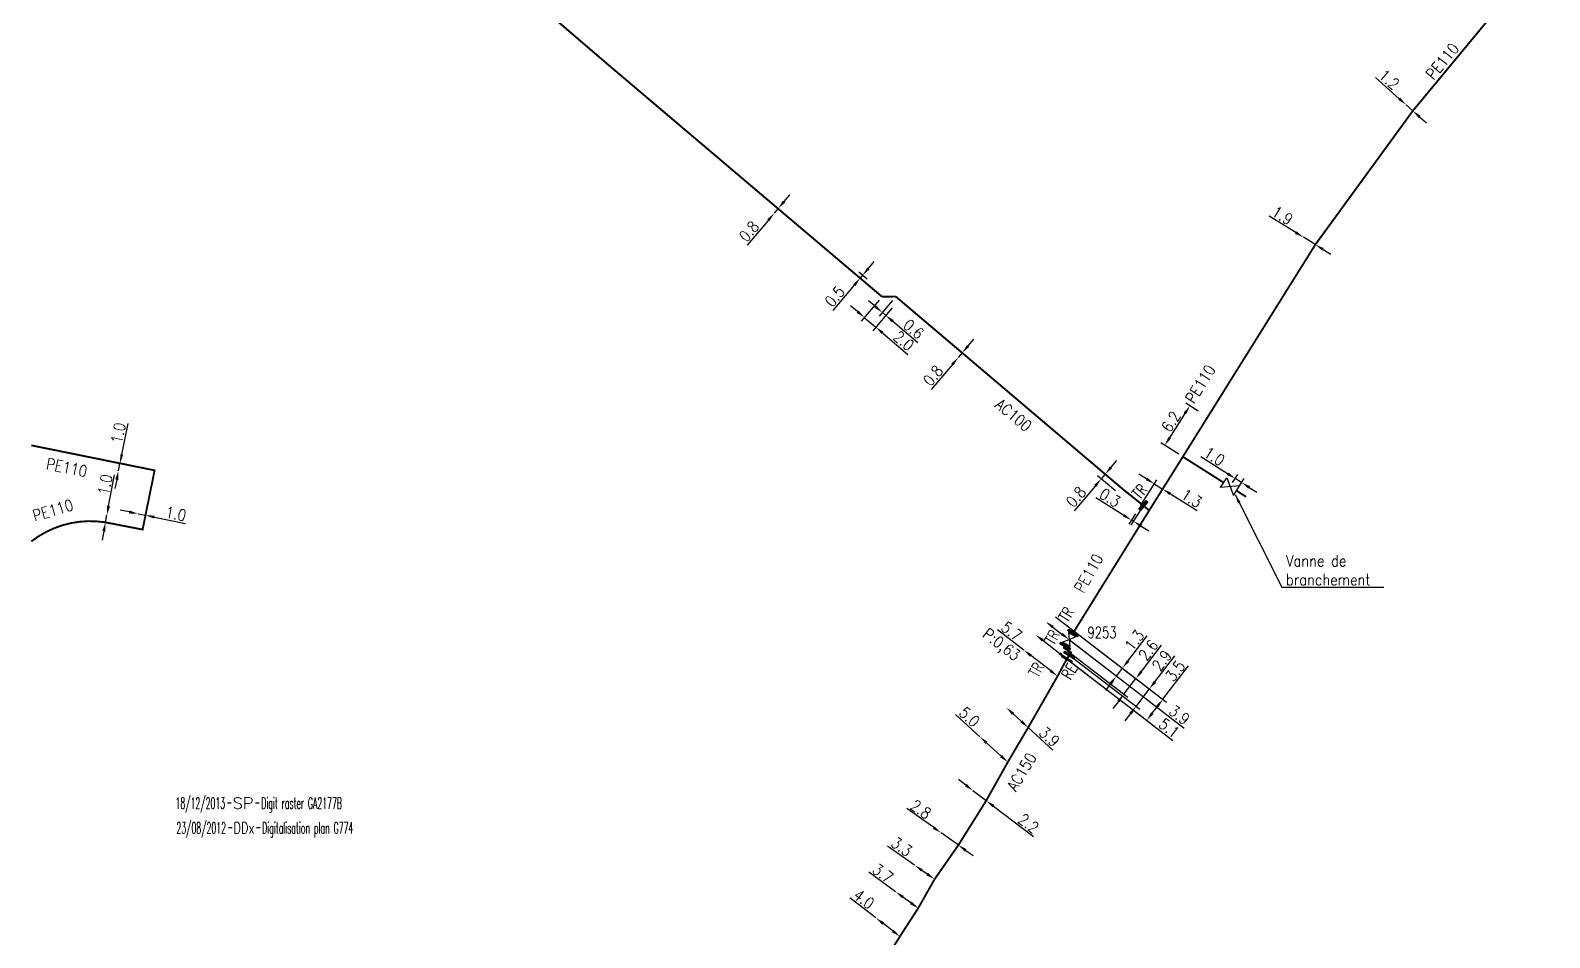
# Model space of a CAD drawing. Header units: millimetres. Extents: x 139995 to 140760, y 128159 to 129016.
# Drawn here: x 139999.9 to 140200.9, y 128747.7 to 128867.8 of the extents above; entities that cross this region are included whole.
import ezdxf
from ezdxf.enums import TextEntityAlignment as Align

# ---------------------------------------------------------------- set-up
doc = ezdxf.new("R2010")
doc.units = ezdxf.units.MM
doc.header["$PDMODE"] = 34
doc.linetypes.add('L_25_AP', pattern=[2000, 1000, 1000])
doc.linetypes.add('L_25_PE', pattern=[2000, 1000, 1000])
doc.layers.get('0').update_dxf_attribs({"linetype": 'CONTINUOUS'})
doc.layers.get('DEFPOINTS').update_dxf_attribs({"linetype": 'CONTINUOUS'})
for name, color, linetype in [('L_150', 1, 'CONTINUOUS'), ('L_300', 7, 'CONTINUOUS'), ('L_340', 7, 'CONTINUOUS'), ('L_910', 7, 'CONTINUOUS')]:
    doc.layers.add(name, color=color, linetype=linetype)
doc.styles.add('G_ROMANS', font='ROMANS.SHX', dxfattribs={"width": 0.75})
doc.styles.get("Standard").update_dxf_attribs({"font": 'romans.shx', "width": 0.85})
doc.dimstyles.get("Standard").update_dxf_attribs({"dimtxt": 1.5, "dimasz": 1.2, "dimexe": 0.625, "dimexo": 0.625, "dimgap": 0.25, "dimtad": 1, "dimdec": 1, "dimzin": 0, "dimdsep": 46, "dimtxsty": 'Standard', "dimcen": -0.5, "dimadec": 0, "dimazin": 0, "dimtfac": 1, "dimtdec": 1, "dimtmove": 0, "dimatfit": 3, "dimfxl": 0, "dimtolj": 1, "dimtzin": 0, "dimarcsym": 0})

# ---------------------------------------------------------------- blocks, each defined once
blk = doc.blocks.new('L_300_03')
at = {"color": 0, "linetype": 'Continuous', "flags": 128}
blk.add_lwpolyline([(-1, 0.75), (1, -0.75), (1, 0.75), (-1, -0.75), (-1, 0.75)], dxfattribs=at)
at = {"color": 0, "linetype": 'Continuous', "style": 'G_ROMANS', "width": 0.75}
blk.add_attdef('NUM', text='', height=1.5, dxfattribs=at).set_placement((0, 2.1), align=Align.MIDDLE_CENTER)
at = {"color": 0, "linetype": 'Continuous', "style": 'G_ROMANS', "width": 0.75, "flags": 3}
for tag, p in [('DEF_LEG', (0, -5)), ('DEF_COUP', (0, -7.5)), ('DEF_TYPE', (0, -10))]:
    blk.add_attdef(tag, text='', height=1.2, dxfattribs=at).set_placement(p, align=Align.MIDDLE)
blk = doc.blocks.new('GIS_MODF')
at = {"color": 0, "linetype": 'Continuous', "flags": 128}
for points in [[(-2.18, -0.01), (-1.68, -0.01)], [(1.52, -0.01), (2.02, -0.01)]]:
    blk.add_lwpolyline(points, dxfattribs=at)
at = {"color": 0, "linetype": 'Continuous', "width": 0.5}
blk.add_attdef('DATE', text='', height=1.5, dxfattribs=at).set_placement((-2.5, -0.8), align=Align.RIGHT)
at = {"color": 0, "linetype": 'Continuous', "width": 1.771291}
blk.add_attdef('USER', text='', height=1.5, dxfattribs=at).set_placement((-1.51, -0.8), (1.28, -0.8), align=Align.FIT)
at = {"color": 0, "linetype": 'Continuous', "width": 0.5}
blk.add_attdef('DESC', (2.29, -0.8), '', height=1.5, dxfattribs=at)
blk = doc.blocks.new('*D30')
at = {"layer": 'DEFPOINTS', "color": 0, "linetype": 'Continuous', "transparency": 16777216}
for p in [(140147.11, 128804.91), (140145.54, 128802.98), (140146.39, 128804.33)]:
    blk.add_point(p, dxfattribs=at)
at = {"layer": 'L_340', "color": 0, "linetype": 'Continuous', "lineweight": -2, "transparency": 16777216}
for p, q in [((140144.53, 128803.61), (140140.82, 128805.94)), ((140146.06, 128803.8), (140145.21, 128802.45)), ((140146.78, 128804.38), (140145.47, 128802.29)), ((140145.8, 128802.82), (140145.54, 128802.98)), ((140146.81, 128802.18), (140147.83, 128801.54))]:
    blk.add_line(p, q, dxfattribs=at)
at = {"layer": 'L_340', "color": 0, "linetype": 'Continuous', "transparency": 16777216}
for points in [[(140144.63, 128803.78), (140144.42, 128803.44), (140145.54, 128802.98)], [(140146.92, 128802.35), (140146.71, 128802.01), (140145.8, 128802.82)]]:
    blk.add_solid(points, dxfattribs=at)
at = {"layer": 'L_340', "color": 0, "linetype": 'Continuous', "transparency": 16777216, "insert": (140142.7, 128805.94), "char_height": 1.5, "attachment_point": 5, "rotation": 327.9019}
blk.add_mtext('\\A1;0.3', dxfattribs=at)
blk = doc.blocks.new('*D31')
at = {"layer": 'DEFPOINTS', "color": 0, "linetype": 'Continuous', "transparency": 16777216}
for p in [(140148.56, 128807.78), (140149.66, 128807.09), (140146.39, 128804.33)]:
    blk.add_point(p, dxfattribs=at)
at = {"layer": 'L_150', "color": 0, "linetype": 'Continuous', "lineweight": -2, "transparency": 16777216}
for p, q in [((140147.54, 128808.42), (140146.53, 128809.06)), ((140146.72, 128804.86), (140148.89, 128808.31)), ((140148.56, 128807.78), (140149.66, 128807.09)), ((140150.68, 128806.45), (140154.23, 128804.23))]:
    blk.add_line(p, q, dxfattribs=at)
at = {"layer": 'L_150', "color": 0, "linetype": 'Continuous', "transparency": 16777216}
for points in [[(140147.65, 128808.59), (140147.44, 128808.25), (140148.56, 128807.78)], [(140150.78, 128806.62), (140150.57, 128806.29), (140149.66, 128807.09)]]:
    blk.add_solid(points, dxfattribs=at)
at = {"layer": 'L_150', "color": 0, "linetype": 'Continuous', "transparency": 16777216, "insert": (140153.49, 128805.87), "char_height": 1.5, "attachment_point": 5, "rotation": 327.9019}
blk.add_mtext('\\A1;1.3', dxfattribs=at)
blk = doc.blocks.new('L_340_19')
at = {"linetype": 'Continuous'}
blk.add_hatch(color=0, dxfattribs=at).paths.add_polyline_path([(0.125, 0.75), (-0.125, 0.75), (-0.125, -0.75), (0.125, -0.75)])
at = {"color": 0, "linetype": 'Continuous'}
blk.add_lwpolyline([(-0.125, 0.75), (0.125, 0.75), (0.125, -0.75), (-0.125, -0.75)], close=True, dxfattribs=at)
at = {"color": 0, "linetype": 'Continuous', "width": 0.75}
for tag, height, flags, p in [('TR', 1.5, 8, (0, 3)), ('DEF_LEG', 1.2, 3, (0, -5)), ('DEF_COUP', 1.2, 3, (0, -7.5)), ('DEF_TYPE', 1.2, 3, (0, -10))]:
    blk.add_attdef(tag, text='', height=height, dxfattribs=dict(at, flags=flags)).set_placement(p, align=Align.MIDDLE)
blk = doc.blocks.new('*D32')
at = {"layer": 'DEFPOINTS', "color": 0, "linetype": 'Continuous', "transparency": 16777216}
for p in [(140134.19, 128789.55), (140134.19, 128789.55), (140137.28, 128787.18)]:
    blk.add_point(p, dxfattribs=at)
at = {"layer": 'L_300', "color": 0, "linetype": 'Continuous', "lineweight": -2, "transparency": 16777216}
for p, q in [((140135.14, 128788.82), (140136.33, 128787.91)), ((140137.28, 128787.18), (140152.49, 128775.47)), ((140136.9, 128786.68), (140136.9, 128786.68))]:
    blk.add_line(p, q, dxfattribs=at)
at = {"layer": 'L_300', "color": 0, "linetype": 'Continuous', "transparency": 16777216}
for points in [[(140135.26, 128788.98), (140135.02, 128788.66), (140134.19, 128789.55)], [(140136.45, 128788.07), (140136.2, 128787.75), (140137.28, 128787.18)]]:
    blk.add_solid(points, dxfattribs=at)
at = {"layer": 'L_300', "color": 0, "linetype": 'Continuous', "transparency": 16777216, "insert": (140151.87, 128777.21), "char_height": 1.5, "attachment_point": 5, "rotation": 322.4254}
blk.add_mtext('\\A1;3.9', dxfattribs=at)
blk = doc.blocks.new('*D33')
at = {"layer": 'DEFPOINTS', "color": 0, "linetype": 'Continuous', "transparency": 16777216}
for p in [(140132.84, 128787.81), (140132.84, 128787.81), (140136.99, 128784.62)]:
    blk.add_point(p, dxfattribs=at)
at = {"layer": 'L_340', "color": 0, "linetype": 'Continuous', "lineweight": -2, "transparency": 16777216}
for p, q in [((140133.8, 128787.08), (140136.04, 128785.35)), ((140136.99, 128784.62), (140151.03, 128773.82))]:
    blk.add_line(p, q, dxfattribs=at)
at = {"layer": 'L_340', "color": 0, "linetype": 'Continuous', "transparency": 16777216}
for points in [[(140133.92, 128787.24), (140133.67, 128786.92), (140132.84, 128787.81)], [(140136.16, 128785.51), (140135.92, 128785.19), (140136.99, 128784.62)]]:
    blk.add_solid(points, dxfattribs=at)
at = {"layer": 'L_340', "color": 0, "linetype": 'Continuous', "transparency": 16777216, "insert": (140150.53, 128775.47), "char_height": 1.5, "attachment_point": 5, "rotation": 322.4254}
blk.add_mtext('\\A1;5.1', dxfattribs=at)
blk = doc.blocks.new('*D34')
at = {"layer": 'DEFPOINTS', "color": 0, "linetype": 'Continuous', "transparency": 16777216}
for p in [(140134.98, 128790.59), (140136.59, 128786.07), (140146.13, 128782.01)]:
    blk.add_point(p, dxfattribs=at)
at = {"layer": 'L_150', "color": 0, "linetype": 'Continuous', "lineweight": -2, "transparency": 16777216}
for p, q in [((140135.47, 128790.2), (140146.62, 128781.63)), ((140137.08, 128785.69), (140145.04, 128779.57)), ((140146.86, 128782.96), (140149.52, 128786.42)), ((140144.54, 128779.95), (140146.13, 128782.01)), ((140143.81, 128779), (140143.08, 128778.05))]:
    blk.add_line(p, q, dxfattribs=at)
at = {"layer": 'L_150', "color": 0, "linetype": 'Continuous', "transparency": 16777216}
for points in [[(140146.7, 128783.08), (140147.02, 128782.84), (140146.13, 128782.01)], [(140143.65, 128779.12), (140143.97, 128778.88), (140144.54, 128779.95)]]:
    blk.add_solid(points, dxfattribs=at)
at = {"layer": 'L_150', "color": 0, "linetype": 'Continuous', "transparency": 16777216, "insert": (140147.76, 128785.78), "char_height": 1.5, "attachment_point": 5, "rotation": 52.4254}
blk.add_mtext('\\A1;2.6', dxfattribs=at)
blk = doc.blocks.new('*D35')
at = {"layer": 'DEFPOINTS', "color": 0, "linetype": 'Continuous', "transparency": 16777216}
for p in [(140134.98, 128790.59), (140137.31, 128785.13), (140147.91, 128780.64)]:
    blk.add_point(p, dxfattribs=at)
at = {"layer": 'L_340', "color": 0, "linetype": 'Continuous', "lineweight": -2, "transparency": 16777216}
for p, q in [((140135.47, 128790.2), (140148.4, 128780.26)), ((140148.64, 128781.59), (140151.29, 128785.03)), ((140137.8, 128784.75), (140146.64, 128777.96)), ((140146.14, 128778.34), (140147.91, 128780.64)), ((140145.41, 128777.39), (140144.68, 128776.44))]:
    blk.add_line(p, q, dxfattribs=at)
at = {"layer": 'L_340', "color": 0, "linetype": 'Continuous', "transparency": 16777216}
for points in [[(140148.48, 128781.71), (140148.8, 128781.47), (140147.91, 128780.64)], [(140145.25, 128777.51), (140145.57, 128777.27), (140146.14, 128778.34)]]:
    blk.add_solid(points, dxfattribs=at)
at = {"layer": 'L_340', "color": 0, "linetype": 'Continuous', "transparency": 16777216, "insert": (140149.55, 128784.41), "char_height": 1.5, "attachment_point": 5, "rotation": 52.4254}
blk.add_mtext('\\A1;2.9', dxfattribs=at)
blk = doc.blocks.new('*D36')
at = {"layer": 'DEFPOINTS', "color": 0, "linetype": 'Continuous', "transparency": 16777216}
for p in [(140134.98, 128790.59), (140136.99, 128784.62), (140149.69, 128779.27)]:
    blk.add_point(p, dxfattribs=at)
at = {"layer": 'L_340', "color": 0, "linetype": 'Continuous', "lineweight": -2, "transparency": 16777216}
for p, q in [((140135.47, 128790.2), (140150.19, 128778.88)), ((140137.49, 128784.24), (140148.05, 128776.11)), ((140149.69, 128779.27), (140153.09, 128783.68)), ((140148.29, 128777.44), (140148.96, 128778.31))]:
    blk.add_line(p, q, dxfattribs=at)
at = {"layer": 'L_340', "color": 0, "linetype": 'Continuous', "transparency": 16777216}
for points in [[(140148.8, 128778.44), (140149.12, 128778.19), (140149.69, 128779.27)], [(140148.13, 128777.56), (140148.45, 128777.32), (140147.56, 128776.49)]]:
    blk.add_solid(points, dxfattribs=at)
at = {"layer": 'L_340', "color": 0, "linetype": 'Continuous', "transparency": 16777216, "insert": (140151.33, 128783.03), "char_height": 1.5, "attachment_point": 5, "rotation": 52.4254}
blk.add_mtext('\\A1;3.5', dxfattribs=at)
blk = doc.blocks.new('*D37')
at = {"layer": 'DEFPOINTS', "color": 0, "linetype": 'Continuous', "transparency": 16777216}
for p in [(140134.98, 128790.59), (140137.28, 128787.18), (140144.34, 128783.38)]:
    blk.add_point(p, dxfattribs=at)
at = {"layer": 'L_300', "color": 0, "linetype": 'Continuous', "lineweight": -2, "transparency": 16777216}
for p, q in [((140135.47, 128790.2), (140144.84, 128783)), ((140145.07, 128784.33), (140147.63, 128787.65)), ((140137.77, 128786.8), (140144.04, 128781.97)), ((140143.55, 128782.35), (140144.34, 128783.38)), ((140142.82, 128781.4), (140142.09, 128780.45))]:
    blk.add_line(p, q, dxfattribs=at)
at = {"layer": 'L_300', "color": 0, "linetype": 'Continuous', "transparency": 16777216}
for points in [[(140144.92, 128784.45), (140145.23, 128784.21), (140144.34, 128783.38)], [(140142.66, 128781.52), (140142.98, 128781.28), (140143.55, 128782.35)]]:
    blk.add_solid(points, dxfattribs=at)
at = {"layer": 'L_300', "color": 0, "linetype": 'Continuous', "transparency": 16777216, "insert": (140145.92, 128787.08), "char_height": 1.5, "attachment_point": 5, "rotation": 52.4254}
blk.add_mtext('\\A1;1.3', dxfattribs=at)
blk = doc.blocks.new('L_340_21')
at = {"linetype": 'Continuous'}
blk.add_hatch(color=0, dxfattribs=at).paths.add_polyline_path([(0.125, 0.75), (-0.125, 0.75), (-0.125, -0.75), (0.125, -0.75)])
at = {"color": 0, "linetype": 'Continuous'}
blk.add_lwpolyline([(-0.125, 0.75), (0.125, 0.75), (0.125, -0.75), (-0.125, -0.75)], close=True, dxfattribs=at)
at = {"color": 0, "linetype": 'Continuous', "width": 0.75}
for tag, height, flags, p in [('RE', 1.5, 8, (0, 3)), ('DEF_LEG', 1.2, 3, (0, -5)), ('DEF_COUP', 1.2, 3, (0, -7.5)), ('DEF_TYPE', 1.2, 3, (0, -10))]:
    blk.add_attdef(tag, text='', height=height, dxfattribs=dict(at, flags=flags)).set_placement(p, align=Align.MIDDLE)
blk = doc.blocks.new('*D38')
at = {"layer": 'DEFPOINTS', "color": 0, "linetype": 'Continuous', "transparency": 16777216}
for p in [(140153.26, 128818.11), (140154.89, 128817.08), (140152.33, 128811.36)]:
    blk.add_point(p, dxfattribs=at)
at = {"layer": 'L_150', "color": 0, "linetype": 'Continuous', "lineweight": -2, "transparency": 16777216}
for p, q in [((140150.59, 128813.88), (140152.62, 128817.09)), ((140154.36, 128817.41), (140152.74, 128818.44)), ((140151.8, 128811.7), (140149.42, 128813.2))]:
    blk.add_line(p, q, dxfattribs=at)
at = {"layer": 'L_150', "color": 0, "linetype": 'Continuous', "transparency": 16777216}
for points in [[(140152.45, 128817.2), (140152.79, 128816.99), (140153.26, 128818.11)], [(140150.42, 128813.99), (140150.76, 128813.77), (140149.95, 128812.87)]]:
    blk.add_solid(points, dxfattribs=at)
at = {"layer": 'L_150', "color": 0, "linetype": 'Continuous', "transparency": 16777216, "insert": (140150.76, 128816.02), "char_height": 1.5, "attachment_point": 5, "rotation": 57.6912}
blk.add_mtext('\\A1;6.2', dxfattribs=at)
blk = doc.blocks.new('*D39')
at = {"layer": 'DEFPOINTS', "color": 0, "linetype": 'Continuous', "transparency": 16777216}
for p in [(140158.58, 128807.41), (140160.11, 128807.95), (140159.43, 128806.87)]:
    blk.add_point(p, dxfattribs=at)
at = {"layer": 'L_300', "color": 0, "linetype": 'Continuous', "lineweight": -2, "transparency": 16777216}
for p, q in [((140158.25, 128809.12), (140154.7, 128811.36)), ((140158.92, 128807.94), (140159.59, 128809.01)), ((140160.11, 128807.95), (140159.26, 128808.48)), ((140159.76, 128807.4), (140160.44, 128808.47)), ((140161.12, 128807.3), (140162.13, 128806.66))]:
    blk.add_line(p, q, dxfattribs=at)
at = {"layer": 'L_300', "color": 0, "linetype": 'Continuous', "transparency": 16777216}
for points in [[(140158.35, 128809.29), (140158.14, 128808.95), (140159.26, 128808.48)], [(140161.23, 128807.47), (140161.01, 128807.13), (140160.11, 128807.95)]]:
    blk.add_solid(points, dxfattribs=at)
at = {"layer": 'L_300', "color": 0, "linetype": 'Continuous', "transparency": 16777216, "insert": (140156.5, 128811.41), "char_height": 1.5, "attachment_point": 5, "rotation": 327.6912}
blk.add_mtext('\\A1;1.0', dxfattribs=at)
blk = doc.blocks.new('*D40')
at = {"layer": 'DEFPOINTS', "color": 0, "linetype": 'Continuous', "transparency": 16777216}
for p in [(140168.28, 128840.4), (140168.28, 128840.4), (140169.86, 128839.43)]:
    blk.add_point(p, dxfattribs=at)
at = {"layer": 'L_150', "color": 0, "linetype": 'Continuous', "lineweight": -2, "transparency": 16777216}
for p, q in [((140167.26, 128841.03), (140163.75, 128843.2)), ((140169.86, 128839.43), (140168.28, 128840.4)), ((140170.88, 128838.8), (140171.9, 128838.17))]:
    blk.add_line(p, q, dxfattribs=at)
at = {"layer": 'L_150', "color": 0, "linetype": 'Continuous', "transparency": 16777216}
for points in [[(140167.37, 128841.2), (140167.16, 128840.86), (140168.28, 128840.4)], [(140170.98, 128838.97), (140170.77, 128838.63), (140169.86, 128839.43)]]:
    blk.add_solid(points, dxfattribs=at)
at = {"layer": 'L_150', "color": 0, "linetype": 'Continuous', "transparency": 16777216, "insert": (140165.52, 128843.28), "char_height": 1.5, "attachment_point": 5, "rotation": 328.3075}
blk.add_mtext('\\A1;1.9', dxfattribs=at)
blk = doc.blocks.new('*D41')
at = {"layer": 'DEFPOINTS', "color": 0, "linetype": 'Continuous', "transparency": 16777216}
for p in [(140181.86, 128857.93), (140181.86, 128857.93), (140182.76, 128857.13)]:
    blk.add_point(p, dxfattribs=at)
at = {"layer": 'L_150', "color": 0, "linetype": 'Continuous', "lineweight": -2, "transparency": 16777216}
for p, q in [((140180.97, 128858.73), (140177.84, 128861.52)), ((140182.76, 128857.13), (140181.86, 128857.93)), ((140183.65, 128856.33), (140184.55, 128855.53))]:
    blk.add_line(p, q, dxfattribs=at)
at = {"layer": 'L_150', "color": 0, "linetype": 'Continuous', "transparency": 16777216}
for points in [[(140181.1, 128858.88), (140180.83, 128858.58), (140181.86, 128857.93)], [(140183.78, 128856.48), (140183.52, 128856.18), (140182.76, 128857.13)]]:
    blk.add_solid(points, dxfattribs=at)
at = {"layer": 'L_150', "color": 0, "linetype": 'Continuous', "transparency": 16777216, "insert": (140179.62, 128861.27), "char_height": 1.5, "attachment_point": 5, "rotation": 318.2251}
blk.add_mtext('\\A1;1.2', dxfattribs=at)
blk = doc.blocks.new('*D89')
at = {"layer": 'DEFPOINTS', "color": 0, "linetype": 'Continuous', "transparency": 16777216}
for p in [(140123.14, 128825.11), (140122.63, 128824.5), (140122.63, 128824.5)]:
    blk.add_point(p, dxfattribs=at)
at = {"layer": 'L_150', "color": 0, "linetype": 'Continuous', "lineweight": -2, "transparency": 16777216}
for p, q in [((140123.14, 128825.11), (140122.63, 128824.5)), ((140123.92, 128826.02), (140124.69, 128826.94)), ((140121.85, 128823.58), (140119.03, 128820.24))]:
    blk.add_line(p, q, dxfattribs=at)
at = {"layer": 'L_150', "color": 0, "linetype": 'Continuous', "transparency": 16777216}
for points in [[(140123.77, 128826.15), (140124.07, 128825.89), (140123.14, 128825.11)], [(140121.7, 128823.71), (140122, 128823.45), (140122.63, 128824.5)]]:
    blk.add_solid(points, dxfattribs=at)
at = {"layer": 'L_150', "color": 0, "linetype": 'Continuous', "transparency": 16777216, "insert": (140119.29, 128822.1), "char_height": 1.5, "attachment_point": 5, "rotation": 49.7483}
blk.add_mtext('\\A1;0.8', dxfattribs=at)
blk = doc.blocks.new('*D90')
at = {"layer": 'DEFPOINTS', "color": 0, "linetype": 'Continuous', "transparency": 16777216}
for p in [(140109.97, 128835.37), (140110.74, 128834.06), (140111.06, 128834.44)]:
    blk.add_point(p, dxfattribs=at)
at = {"layer": 'L_150', "color": 0, "linetype": 'Continuous', "lineweight": -2, "transparency": 16777216}
for p, q in [((140110.74, 128836.29), (140111.52, 128837.2)), ((140110.26, 128834.46), (140109.17, 128835.39)), ((140110.59, 128834.85), (140109.49, 128835.77)), ((140109.97, 128835.37), (140109.64, 128834.99)), ((140108.87, 128834.07), (140106.02, 128830.71))]:
    blk.add_line(p, q, dxfattribs=at)
at = {"layer": 'L_150', "color": 0, "linetype": 'Continuous', "transparency": 16777216}
for points in [[(140110.59, 128836.42), (140110.89, 128836.16), (140109.97, 128835.37)], [(140108.71, 128834.2), (140109.02, 128833.94), (140109.64, 128834.99)]]:
    blk.add_solid(points, dxfattribs=at)
at = {"layer": 'L_150', "color": 0, "linetype": 'Continuous', "transparency": 16777216, "insert": (140106.28, 128832.57), "char_height": 1.5, "attachment_point": 5, "rotation": 49.7476}
blk.add_mtext('\\A1;0.5', dxfattribs=at)
blk = doc.blocks.new('*D92')
at = {"layer": 'DEFPOINTS', "color": 0, "linetype": 'Continuous', "transparency": 16777216}
for p in [(140098.28, 128843.59), (140098.28, 128843.59), (140098.8, 128844.2)]:
    blk.add_point(p, dxfattribs=at)
at = {"layer": 'L_150', "color": 0, "linetype": 'Continuous', "lineweight": -2, "transparency": 16777216}
for p, q in [((140099.58, 128845.12), (140100.35, 128846.03)), ((140098.8, 128844.2), (140098.28, 128843.59)), ((140097.51, 128842.67), (140094.68, 128839.34))]:
    blk.add_line(p, q, dxfattribs=at)
at = {"layer": 'L_150', "color": 0, "linetype": 'Continuous', "transparency": 16777216}
for points in [[(140099.42, 128845.25), (140099.73, 128844.99), (140098.8, 128844.2)], [(140097.36, 128842.8), (140097.66, 128842.55), (140098.28, 128843.59)]]:
    blk.add_solid(points, dxfattribs=at)
at = {"layer": 'L_150', "color": 0, "linetype": 'Continuous', "transparency": 16777216, "insert": (140094.94, 128841.19), "char_height": 1.5, "attachment_point": 5, "rotation": 49.7476}
blk.add_mtext('\\A1;0.8', dxfattribs=at)
blk = doc.blocks.new('*D93')
at = {"layer": 'DEFPOINTS', "color": 0, "linetype": 'Continuous', "transparency": 16777216}
for p in [(140112.54, 128832.57), (140114.3, 128831.55), (140111.72, 128828.51)]:
    blk.add_point(p, dxfattribs=at)
at = {"layer": 'L_150', "color": 0, "linetype": 'Continuous', "lineweight": -2, "transparency": 16777216}
for p, q in [((140109.28, 128830.58), (140108.36, 128831.35)), ((140112.14, 128832.1), (140109.79, 128829.32)), ((140113.89, 128831.08), (140111.32, 128828.03)), ((140110.19, 128829.8), (140111.72, 128828.51)), ((140112.64, 128827.73), (140115.97, 128824.91))]:
    blk.add_line(p, q, dxfattribs=at)
at = {"layer": 'L_150', "color": 0, "linetype": 'Continuous', "transparency": 16777216}
for points in [[(140109.41, 128830.73), (140109.15, 128830.42), (140110.19, 128829.8)], [(140112.76, 128827.89), (140112.51, 128827.58), (140111.72, 128828.51)]]:
    blk.add_solid(points, dxfattribs=at)
at = {"layer": 'L_150', "color": 0, "linetype": 'Continuous', "transparency": 16777216, "insert": (140115.41, 128826.7), "char_height": 1.5, "attachment_point": 5, "rotation": 319.7476}
blk.add_mtext('\\A1;2.0', dxfattribs=at)
blk = doc.blocks.new('*D94')
at = {"layer": 'DEFPOINTS', "color": 0, "linetype": 'Continuous', "transparency": 16777216}
for p in [(140114.3, 128831.55), (140114.34, 128832.53), (140112.58, 128830.45)]:
    blk.add_point(p, dxfattribs=at)
at = {"layer": 'L_150', "color": 0, "linetype": 'Continuous', "lineweight": -2, "transparency": 16777216}
for p, q in [((140111.66, 128831.23), (140110.75, 128832)), ((140113.93, 128832.05), (140112.17, 128829.97)), ((140113.89, 128831.08), (140112.63, 128829.59)), ((140112.58, 128830.45), (140113.04, 128830.06)), ((140113.95, 128829.29), (140117.29, 128826.46))]:
    blk.add_line(p, q, dxfattribs=at)
at = {"layer": 'L_150', "color": 0, "linetype": 'Continuous', "transparency": 16777216}
for points in [[(140111.79, 128831.38), (140111.53, 128831.07), (140112.58, 128830.45)], [(140114.08, 128829.44), (140113.82, 128829.14), (140113.04, 128830.06)]]:
    blk.add_solid(points, dxfattribs=at)
at = {"layer": 'L_150', "color": 0, "linetype": 'Continuous', "transparency": 16777216, "insert": (140116.72, 128828.25), "char_height": 1.5, "attachment_point": 5, "rotation": 319.7476}
blk.add_mtext('\\A1;0.6', dxfattribs=at)
blk = doc.blocks.new('*D95')
at = {"layer": 'DEFPOINTS', "color": 0, "linetype": 'Continuous', "transparency": 16777216}
for p in [(140141.54, 128808.44), (140144.42, 128807.05), (140143.9, 128806.44)]:
    blk.add_point(p, dxfattribs=at)
at = {"layer": 'L_150', "color": 0, "linetype": 'Continuous', "lineweight": -2, "transparency": 16777216}
for p, q in [((140142.06, 128809.05), (140141.54, 128808.44)), ((140143.94, 128807.45), (140141.58, 128809.46)), ((140142.83, 128809.97), (140143.61, 128810.88)), ((140140.76, 128807.53), (140137.94, 128804.19)), ((140143.43, 128806.84), (140141.06, 128808.85))]:
    blk.add_line(p, q, dxfattribs=at)
at = {"layer": 'L_150', "color": 0, "linetype": 'Continuous', "transparency": 16777216}
for points in [[(140142.68, 128810.1), (140142.98, 128809.84), (140142.06, 128809.05)], [(140140.61, 128807.66), (140140.92, 128807.4), (140141.54, 128808.44)]]:
    blk.add_solid(points, dxfattribs=at)
at = {"layer": 'L_150', "color": 0, "linetype": 'Continuous', "transparency": 16777216, "insert": (140138.2, 128806.05), "char_height": 1.5, "attachment_point": 5, "rotation": 49.7364}
blk.add_mtext('\\A1;0.8', dxfattribs=at)
blk = doc.blocks.new('*D111')
at = {"layer": 'DEFPOINTS', "color": 0, "linetype": 'Continuous', "transparency": 16777216}
for p in [(140131.28, 128785.78), (140131.28, 128785.78), (140135.76, 128782.33)]:
    blk.add_point(p, dxfattribs=at)
at = {"layer": 'L_150', "color": 0, "linetype": 'Continuous', "lineweight": -2, "transparency": 16777216}
for p, q in [((140131.28, 128785.78), (140127.82, 128788.45)), ((140134.81, 128783.07), (140132.23, 128785.05))]:
    blk.add_line(p, q, dxfattribs=at)
at = {"layer": 'L_150', "color": 0, "linetype": 'Continuous', "transparency": 16777216}
for points in [[(140132.36, 128785.21), (140132.11, 128784.89), (140131.28, 128785.78)], [(140134.93, 128783.22), (140134.69, 128782.91), (140135.76, 128782.33)]]:
    blk.add_solid(points, dxfattribs=at)
at = {"layer": 'L_150', "color": 0, "linetype": 'Continuous', "transparency": 16777216, "insert": (140129.68, 128788.27), "char_height": 1.5, "attachment_point": 5, "rotation": 322.4254}
blk.add_mtext('\\A1;5.7', dxfattribs=at)
blk = doc.blocks.new('*D112')
at = {"layer": 'DEFPOINTS', "color": 0, "linetype": 'Continuous', "transparency": 16777216}
for p in [(140128.99, 128778.16), (140128.99, 128778.16), (140131.87, 128775.53)]:
    blk.add_point(p, dxfattribs=at)
at = {"layer": 'L_150', "color": 0, "linetype": 'Continuous', "lineweight": -2, "transparency": 16777216}
for p, q in [((140129.87, 128777.35), (140130.98, 128776.34)), ((140131.87, 128775.53), (140135.15, 128772.53))]:
    blk.add_line(p, q, dxfattribs=at)
at = {"layer": 'L_150', "color": 0, "linetype": 'Continuous', "transparency": 16777216}
for points in [[(140130.01, 128777.5), (140129.74, 128777.2), (140128.99, 128778.16)], [(140131.12, 128776.49), (140130.85, 128776.19), (140131.87, 128775.53)]]:
    blk.add_solid(points, dxfattribs=at)
at = {"layer": 'L_150', "color": 0, "linetype": 'Continuous', "transparency": 16777216, "insert": (140134.68, 128774.31), "char_height": 1.5, "attachment_point": 5, "rotation": 317.5512}
blk.add_mtext('\\A1;3.9', dxfattribs=at)
blk = doc.blocks.new('*D113')
at = {"layer": 'DEFPOINTS', "color": 0, "linetype": 'Continuous', "transparency": 16777216}
for p in [(140125.48, 128774.32), (140125.48, 128774.32), (140129.17, 128770.95)]:
    blk.add_point(p, dxfattribs=at)
at = {"layer": 'L_150', "color": 0, "linetype": 'Continuous', "lineweight": -2, "transparency": 16777216}
for p, q in [((140125.48, 128774.32), (140122.25, 128777.28)), ((140128.28, 128771.76), (140126.37, 128773.52))]:
    blk.add_line(p, q, dxfattribs=at)
at = {"layer": 'L_150', "color": 0, "linetype": 'Continuous', "transparency": 16777216}
for points in [[(140126.5, 128773.66), (140126.23, 128773.37), (140125.48, 128774.32)], [(140128.42, 128771.91), (140128.15, 128771.61), (140129.17, 128770.95)]]:
    blk.add_solid(points, dxfattribs=at)
at = {"layer": 'L_150', "color": 0, "linetype": 'Continuous', "transparency": 16777216, "insert": (140124.1, 128776.94), "char_height": 1.5, "attachment_point": 5, "rotation": 317.5534}
blk.add_mtext('\\A1;5.0', dxfattribs=at)
blk = doc.blocks.new('*D114')
at = {"layer": 'DEFPOINTS', "color": 0, "linetype": 'Continuous', "transparency": 16777216}
for p in [(140124.57, 128767.19), (140124.57, 128767.19), (140126.32, 128765.86)]:
    blk.add_point(p, dxfattribs=at)
at = {"layer": 'L_150', "color": 0, "linetype": 'Continuous', "lineweight": -2, "transparency": 16777216}
for p, q in [((140123.62, 128767.92), (140122.66, 128768.65)), ((140124.57, 128767.19), (140126.32, 128765.86)), ((140127.28, 128765.13), (140132.58, 128761.1))]:
    blk.add_line(p, q, dxfattribs=at)
at = {"layer": 'L_150', "color": 0, "linetype": 'Continuous', "transparency": 16777216}
for points in [[(140123.74, 128768.08), (140123.5, 128767.76), (140124.57, 128767.19)], [(140127.4, 128765.29), (140127.16, 128764.97), (140126.32, 128765.86)]]:
    blk.add_solid(points, dxfattribs=at)
at = {"layer": 'L_150', "color": 0, "linetype": 'Continuous', "transparency": 16777216, "insert": (140131.92, 128762.85), "char_height": 1.5, "attachment_point": 5, "rotation": 322.7085}
blk.add_mtext('\\A1;2.2', dxfattribs=at)
blk = doc.blocks.new('*D115')
at = {"layer": 'DEFPOINTS', "color": 0, "linetype": 'Continuous', "transparency": 16777216}
for p in [(140120.35, 128761.6), (140120.35, 128761.6), (140122.64, 128759.98)]:
    blk.add_point(p, dxfattribs=at)
at = {"layer": 'L_150', "color": 0, "linetype": 'Continuous', "lineweight": -2, "transparency": 16777216}
for p, q in [((140119.37, 128762.29), (140115.8, 128764.81)), ((140122.64, 128759.98), (140120.35, 128761.6)), ((140123.62, 128759.28), (140124.6, 128758.59))]:
    blk.add_line(p, q, dxfattribs=at)
at = {"layer": 'L_150', "color": 0, "linetype": 'Continuous', "transparency": 16777216}
for points in [[(140119.49, 128762.45), (140119.26, 128762.12), (140120.35, 128761.6)], [(140123.73, 128759.45), (140123.5, 128759.12), (140122.64, 128759.98)]]:
    blk.add_solid(points, dxfattribs=at)
at = {"layer": 'L_150', "color": 0, "linetype": 'Continuous', "transparency": 16777216, "insert": (140117.68, 128764.71), "char_height": 1.5, "attachment_point": 5, "rotation": 324.722}
blk.add_mtext('\\A1;2.8', dxfattribs=at)
blk = doc.blocks.new('*D116')
at = {"layer": 'DEFPOINTS', "color": 0, "linetype": 'Continuous', "transparency": 16777216}
for p in [(140116.83, 128757.33), (140116.83, 128757.33), (140119.49, 128755.46)]:
    blk.add_point(p, dxfattribs=at)
at = {"layer": 'L_150', "color": 0, "linetype": 'Continuous', "lineweight": -2, "transparency": 16777216}
for p, q in [((140116.83, 128757.33), (140113.27, 128759.86)), ((140118.51, 128756.15), (140117.81, 128756.64))]:
    blk.add_line(p, q, dxfattribs=at)
at = {"layer": 'L_150', "color": 0, "linetype": 'Continuous', "transparency": 16777216}
for points in [[(140117.93, 128756.8), (140117.7, 128756.48), (140116.83, 128757.33)], [(140118.62, 128756.31), (140118.39, 128755.99), (140119.49, 128755.46)]]:
    blk.add_solid(points, dxfattribs=at)
at = {"layer": 'L_150', "color": 0, "linetype": 'Continuous', "transparency": 16777216, "insert": (140115.14, 128759.76), "char_height": 1.5, "attachment_point": 5, "rotation": 324.7023}
blk.add_mtext('\\A1;3.3', dxfattribs=at)
blk = doc.blocks.new('*D117')
at = {"layer": 'DEFPOINTS', "color": 0, "linetype": 'Continuous', "transparency": 16777216}
for p in [(140114.33, 128753.81), (140114.33, 128753.81), (140117.32, 128751.63)]:
    blk.add_point(p, dxfattribs=at)
at = {"layer": 'L_150', "color": 0, "linetype": 'Continuous', "lineweight": -2, "transparency": 16777216}
for p, q in [((140114.33, 128753.81), (140110.79, 128756.38)), ((140116.35, 128752.34), (140115.3, 128753.1))]:
    blk.add_line(p, q, dxfattribs=at)
at = {"layer": 'L_150', "color": 0, "linetype": 'Continuous', "transparency": 16777216}
for points in [[(140115.42, 128753.26), (140115.18, 128752.94), (140114.33, 128753.81)], [(140116.47, 128752.5), (140116.23, 128752.18), (140117.32, 128751.63)]]:
    blk.add_solid(points, dxfattribs=at)
at = {"layer": 'L_150', "color": 0, "linetype": 'Continuous', "transparency": 16777216, "insert": (140112.66, 128756.25), "char_height": 1.5, "attachment_point": 5, "rotation": 323.9923}
blk.add_mtext('\\A1;3.7', dxfattribs=at)
blk = doc.blocks.new('*D118')
at = {"layer": 'DEFPOINTS', "color": 0, "linetype": 'Continuous', "transparency": 16777216}
for p in [(140111.74, 128750.34), (140111.74, 128750.34), (140114.9, 128747.89)]:
    blk.add_point(p, dxfattribs=at)
at = {"layer": 'L_150', "color": 0, "linetype": 'Continuous', "lineweight": -2, "transparency": 16777216}
for p, q in [((140111.74, 128750.34), (140108.28, 128753.01)), ((140113.96, 128748.62), (140112.69, 128749.6))]:
    blk.add_line(p, q, dxfattribs=at)
at = {"layer": 'L_150', "color": 0, "linetype": 'Continuous', "transparency": 16777216}
for points in [[(140112.81, 128749.76), (140112.57, 128749.44), (140111.74, 128750.34)], [(140114.08, 128748.78), (140113.83, 128748.46), (140114.9, 128747.89)]]:
    blk.add_solid(points, dxfattribs=at)
at = {"layer": 'L_150', "color": 0, "linetype": 'Continuous', "transparency": 16777216, "insert": (140110.15, 128752.83), "char_height": 1.5, "attachment_point": 5, "rotation": 322.2658}
blk.add_mtext('\\A1;4.0', dxfattribs=at)
blk = doc.blocks.new('*D149')
at = {"layer": 'DEFPOINTS', "color": 0, "linetype": 'Continuous', "transparency": 16777216}
for p in [(140014.12, 128803.82), (140014.12, 128803.82), (140015.1, 128803.62)]:
    blk.add_point(p, dxfattribs=at)
at = {"layer": 'L_150', "color": 0, "linetype": 'Continuous', "lineweight": -2, "transparency": 16777216}
for p, q in [((140012.95, 128804.06), (140011.77, 128804.29)), ((140014.12, 128803.82), (140015.1, 128803.62)), ((140016.28, 128803.38), (140020.38, 128802.54))]:
    blk.add_line(p, q, dxfattribs=at)
at = {"layer": 'L_150', "color": 0, "linetype": 'Continuous', "transparency": 16777216}
for points in [[(140012.99, 128804.25), (140012.91, 128803.86), (140014.12, 128803.82)], [(140016.32, 128803.57), (140016.24, 128803.18), (140015.1, 128803.62)]]:
    blk.add_solid(points, dxfattribs=at)
at = {"layer": 'L_150', "color": 0, "linetype": 'Continuous', "transparency": 16777216, "insert": (140019.12, 128803.82), "char_height": 1.5, "attachment_point": 5, "rotation": 348.5011}
blk.add_mtext('\\A1;1.0', dxfattribs=at)
blk = doc.blocks.new('*D150')
at = {"layer": 'DEFPOINTS', "color": 0, "linetype": 'Continuous', "transparency": 16777216}
for p in [(140010, 128803.66), (140010, 128803.66), (140009.81, 128802.68)]:
    blk.add_point(p, dxfattribs=at)
at = {"layer": 'L_150', "color": 0, "linetype": 'Continuous', "lineweight": -2, "transparency": 16777216}
for p, q in [((140010.23, 128804.84), (140011.02, 128808.95)), ((140009.81, 128802.68), (140010, 128803.66)), ((140009.58, 128801.5), (140009.36, 128800.32))]:
    blk.add_line(p, q, dxfattribs=at)
at = {"layer": 'L_150', "color": 0, "linetype": 'Continuous', "transparency": 16777216}
for points in [[(140010.03, 128804.88), (140010.42, 128804.8), (140010, 128803.66)], [(140009.39, 128801.54), (140009.78, 128801.46), (140009.81, 128802.68)]]:
    blk.add_solid(points, dxfattribs=at)
at = {"layer": 'L_150', "color": 0, "linetype": 'Continuous', "transparency": 16777216, "insert": (140009.76, 128807.67), "char_height": 1.5, "attachment_point": 5, "rotation": 79.0794}
blk.add_mtext('\\A1;1.0', dxfattribs=at)
blk = doc.blocks.new('*D151')
at = {"layer": 'DEFPOINTS', "color": 0, "linetype": 'Continuous', "transparency": 16777216}
for p in [(140011.53, 128809.51), (140011.53, 128809.51), (140011.73, 128810.49)]:
    blk.add_point(p, dxfattribs=at)
at = {"layer": 'L_150', "color": 0, "linetype": 'Continuous', "lineweight": -2, "transparency": 16777216}
for p, q in [((140011.96, 128811.66), (140012.79, 128815.77)), ((140011.53, 128809.51), (140011.73, 128810.49)), ((140011.3, 128808.33), (140011.06, 128807.15))]:
    blk.add_line(p, q, dxfattribs=at)
at = {"layer": 'L_150', "color": 0, "linetype": 'Continuous', "transparency": 16777216}
for points in [[(140011.77, 128811.7), (140012.16, 128811.62), (140011.73, 128810.49)], [(140011.1, 128808.37), (140011.49, 128808.29), (140011.53, 128809.51)]]:
    blk.add_solid(points, dxfattribs=at)
at = {"layer": 'L_150', "color": 0, "linetype": 'Continuous', "transparency": 16777216, "insert": (140011.51, 128814.5), "char_height": 1.5, "attachment_point": 5, "rotation": 78.6736}
blk.add_mtext('\\A1;1.0', dxfattribs=at)

msp = doc.modelspace()

# ---------------------------------------------------------------- linework, layer by layer
at = {"layer": 'L_150', "linetype": 'L_25_PE', "flags": 128}
for points in [[(140292.76, 129000, 0.25, 0.25, 0), (140292.95, 128999.16, 0.25, 0.25, 0), (140293.1, 128997.68, 0.25, 0.25, 0), (140293.09, 128996.36, 0.25, 0.25, 0), (140292.26, 128993.93, 0.25, 0.25, 0), (140291.92, 128993.44, 0.25, 0.25, 0), (140291.72, 128992.8, 0.25, 0.25, 0), (140291.63, 128985.16, 0.25, 0.25, 0), (140290, 128982.77, 0.25, 0.25, 0), (140287.4, 128978.96, 0.25, 0.25, 0), (140285.09, 128975.7, 0.25, 0.25, 0), (140270.85, 128955.33, 0.25, 0.25, 0), (140253.55, 128934.02, 0.25, 0.25, 0), (140254.28, 128933.34, 0.25, 0.25, 0), (140252.58, 128931.52, 0.25, 0.25, 0), (140251.32, 128930.17, 0.25, 0.25, 0), (140250.59, 128930.86, 0.25, 0.25, 0), (140231.61, 128910.83, 0.25, 0.25, 0), (140231.61, 128910.83, 0.25, 0.25, 0), (140210.67, 128889.05, 0.25, 0.25, 0), (140195.3, 128872.26, 0.25, 0.25, 0), (140182.76, 128857.13, 0.25, 0.25, 0), (140169.86, 128839.43, 0.25, 0.25, 0), (140169.86, 128839.43, 0.25, 0.25, 0), (140150.74, 128808.81, 0.25, 0.25, 0), (140149.66, 128807.09, 0.25, 0.25, 0), (140147.26, 128803.26, 0.25, 0.25, 0), (140137.87, 128788.13, 0.25, 0.25, 0), (140137.87, 128788.13, 0, 0, 0)], [(140000, 128800.16, 0.25, 0.25, 0), (140000, 128800.16, 0.25, 0.25, -0.208707), (140009.81, 128802.68, 0.25, 0.25, 0), (140009.81, 128802.68, 0.25, 0.25, 0), (140014.72, 128801.73, 0.25, 0.25, 0), (140015.1, 128803.62, 0.25, 0.25, 0), (140016.31, 128809.56, 0.25, 0.25, 0), (140011.73, 128810.49, 0.25, 0.25, 0), (140000, 128812.87, 0, 0, 0)]]:
    msp.add_lwpolyline(points, format="xyseb", dxfattribs=at)
at = {"layer": 'L_150', "linetype": 'L_25_AP', "flags": 128}
msp.add_lwpolyline([(140000, 128932.86, 0.25, 0.25, 0), (140002.19, 128931.21, 0.25, 0.25, 0), (140003.68, 128930.2, 0.25, 0.25, 0), (140005.75, 128929.52, 0.25, 0.25, 0), (140010.4, 128925.5, 0.25, 0.25, 0), (140022.86, 128912.88, 0.25, 0.25, 0), (140022.88, 128911.46, 0.25, 0.25, 0), (140023.6, 128910.76, 0.25, 0.25, 0), (140031.36, 128902.18, 0.25, 0.25, 0), (140044.63, 128890.27, 0.25, 0.25, 0), (140057.77, 128879.14, 0.25, 0.25, 0), (140075.96, 128863.53, 0.25, 0.25, 0), (140098.79, 128844.18, 0.25, 0.25, 0), (140098.79, 128844.18, 0.25, 0.25, 0), (140110.74, 128834.06, 0.25, 0.25, 0), (140112.39, 128832.66, 0.25, 0.25, 0.177339), (140112.71, 128832.54, 0.25, 0.25, 0), (140114.16, 128832.56, 0.25, 0.25, -0.177339), (140114.49, 128832.44, 0.25, 0.25, 0), (140123.14, 128825.11, 0.25, 0.25, 0), (140144.42, 128807.05, 0.25, 0.25, 0), (140144.42, 128807.05, 0.25, 0.25, 0), (140144.42, 128807.05, 0.25, 0.25, 0), (140147.01, 128804.99, 0, 0, 0)], format="xyseb", dxfattribs=at)
at = {"layer": 'L_150', "linetype": 'L_25_PE', "const_width": 0.25, "flags": 128}
for points in [[(140152.33, 128811.36), (140157.74, 128807.94)], [(140159.43, 128806.87), (140160.71, 128806.06)], [(140147.88, 128804.25), (140147.2, 128804.83)], [(140136.68, 128786.22), (140136.59, 128786.07), (140137.53, 128785.49), (140137.06, 128784.73)]]:
    msp.add_lwpolyline(points, dxfattribs=at)
at = {"layer": 'L_150', "linetype": 'L_25_AP', "const_width": 0.25, "flags": 128}
for points in [[(140137.67, 128787.81), (140137.74, 128787.92)], [(140136.88, 128786.54), (140136.82, 128786.43)], [(140000, 128545.3), (140003.82, 128550.02), (140008.56, 128556.57), (140024.96, 128578.23), (140033.65, 128589.78), (140053.91, 128616.92), (140056.14, 128619.78), (140059.5, 128625.34), (140065.28, 128638.87), (140068.79, 128646.87), (140075.64, 128662.59), (140078.53, 128669.53), (140084.18, 128684.8), (140085.89, 128691.46), (140097.18, 128721.47), (140099.99, 128723.75), (140101.3, 128725.49), (140106.16, 128733.46), (140109.11, 128738.66), (140114.9, 128747.89), (140117.32, 128751.63), (140119.49, 128755.46), (140122.64, 128759.98), (140126.32, 128765.86), (140129.17, 128770.95), (140131.87, 128775.53), (140135.76, 128782.33), (140136.93, 128784.51)]]:
    msp.add_lwpolyline(points, dxfattribs=at)

# ---------------------------------------------------------------- block references
at = {"layer": 'L_300', "rotation": 327.6911654321585}
msp.add_blockref('L_300_03', (140158.58, 128807.41), dxfattribs=at)
at = {"layer": 'L_300'}
ref = msp.add_blockref('L_300_03', (140137.28, 128787.18), dxfattribs=dict(at, xscale=0.7500000000000058, yscale=0.7500000000000058, zscale=0.7500000000000058, rotation=58.10847636559564))
ref.add_attrib('NUM', '9253', dxfattribs={"layer": '0', "color": 0, "linetype": 'Continuous', "height": 1.5, "style": 'G_ROMANS', "width": 0.75}).set_placement((140141.65, 128788.11), align=Align.MIDDLE_CENTER)
at = {"layer": 'L_340'}
ref = msp.add_blockref('L_340_19', (140147.11, 128804.91), dxfattribs=dict(at, rotation=319.7363725672227))
ref.add_attrib('TR', 'TR', dxfattribs={"layer": '0', "color": 0, "linetype": 'Continuous', "height": 1.5, "rotation": 49.7364, "width": 0.75, "flags": 8}).set_placement((140146.62, 128806.75), align=Align.MIDDLE)
ref = msp.add_blockref('L_340_19', (140137.8, 128788.03), dxfattribs=dict(at, rotation=58.18203202986489))
ref.add_attrib('TR', 'TR', dxfattribs={"layer": '0', "color": 0, "linetype": 'Continuous', "height": 1.5, "rotation": 58.182, "width": 0.75, "flags": 8}).set_placement((140136.91, 128790.49), align=Align.MIDDLE)
ref = msp.add_blockref('L_340_19', (140136.75, 128786.33), dxfattribs=dict(at, rotation=58.18203202986489))
ref.add_attrib('TR', 'TR', dxfattribs={"layer": '0', "color": 0, "linetype": 'Continuous', "height": 1.5, "rotation": 60.2872, "width": 0.75, "flags": 8}).set_placement((140135.06, 128787.46), align=Align.MIDDLE)
ref = msp.add_blockref('L_340_19', (140136.99, 128784.62), dxfattribs=dict(at, rotation=58.59688188286405))
ref.add_attrib('TR', 'TR', dxfattribs={"layer": '0', "color": 0, "linetype": 'Continuous', "height": 1.5, "rotation": 60.7706, "width": 0.75, "flags": 8}).set_placement((140132.95, 128783.17), align=Align.MIDDLE)
ref = msp.add_blockref('L_340_21', (140137.31, 128785.13), dxfattribs=dict(at, rotation=58.59688188286405))
ref.add_attrib('RE', 'RE', dxfattribs={"layer": '0', "color": 0, "linetype": 'Continuous', "height": 1.5, "rotation": 58.5969, "width": 0.75, "flags": 8}).set_placement((140137.31, 128782.96), align=Align.MIDDLE)
at = {"layer": 'L_910'}
ref = msp.add_blockref('GIS_MODF', (140028.13, 128765.58), dxfattribs=at)
ref.add_attrib('DATE', '18/12/2013', dxfattribs={"layer": '0', "color": 0, "linetype": 'Continuous', "height": 1.5, "width": 0.5}).set_placement((140025.63, 128764.78), align=Align.RIGHT)
ref.add_attrib('USER', 'SP', dxfattribs={"layer": '0', "color": 0, "linetype": 'Continuous', "height": 1.5, "width": 1.025485}).set_placement((140026.63, 128764.78), (140029.41, 128764.78), align=Align.FIT)
ref.add_attrib('DESC', 'Digit raster GA2177B', (140030.42, 128764.78), dxfattribs={"layer": '0', "color": 0, "linetype": 'Continuous', "height": 1.5, "width": 0.5})
ref = msp.add_blockref('GIS_MODF', (140028.25, 128762.3), dxfattribs=at)
ref.add_attrib('DATE', '23/08/2012', dxfattribs={"layer": '0', "color": 0, "linetype": 'Continuous', "height": 1.5, "width": 0.5}).set_placement((140025.75, 128761.5), align=Align.RIGHT)
ref.add_attrib('USER', 'DDx', dxfattribs={"layer": '0', "color": 0, "linetype": 'Continuous', "height": 1.5, "width": 0.695865}).set_placement((140026.74, 128761.5), (140029.52, 128761.5), align=Align.FIT)
ref.add_attrib('DESC', 'Digitalisation plan G774', (140030.54, 128761.5), dxfattribs={"layer": '0', "color": 0, "linetype": 'Continuous', "height": 1.5, "width": 0.5})

# ---------------------------------------------------------------- texts
at = {"layer": 'L_150', "linetype": 'Continuous', "width": 0.85}
for s, rotation, p in [('PE110', 50.3482, (140185.5, 128861.1)), ('PE110', 57.7187, (140153.82, 128818.28)), ('AC100', 320.3417, (140127.38, 128818.02)), ('PE110', 348.6736, (140001.86, 128809.74)), ('PE110', 16.4267, (140000.45, 128802.8)), ('PE110', 60.2872, (140139.17, 128793.2)), ('AC150', 58.5969, (140130.24, 128766.97))]:
    msp.add_text(s, height=1.5, rotation=rotation, dxfattribs=at).set_placement(p)
at = {"layer": 'L_150', "linetype": 'Continuous', "insert": (140126.63, 128788.81), "char_height": 1.5, "attachment_point": 1, "rotation": 322.4251}
msp.add_mtext('\\A1;P:0,63', dxfattribs=at)
at = {"layer": 'L_300', "linetype": 'Continuous', "insert": (140165.98, 128794.35), "char_height": 1.5, "attachment_point": 7}
msp.add_mtext('\\A1;Vanne de\\Pbranchement', dxfattribs=at)

# ---------------------------------------------------------------- dimensions: what is measured, and where the dimension line sits
at = {"layer": 'L_150', "linetype": 'Continuous'}
for base, p1, p2, angle, picture, middle in [((140181.86, 128857.93), (140182.76, 128857.13), (140181.86, 128857.93), 318.2251, '*D41', (140178.96, 128860.52)), ((140098.28, 128843.59), (140098.8, 128844.2), (140098.28, 128843.59), 49.7476, '*D92', (140095.71, 128840.55)), ((140168.28, 128840.4), (140169.86, 128839.43), (140168.28, 128840.4), 328.3075, '*D40', (140164.99, 128842.43)), ((140109.97, 128835.37), (140110.74, 128834.06), (140111.06, 128834.44), 229.7476, '*D90', (140107.05, 128831.92)), ((140111.72, 128828.51), (140112.54, 128832.57), (140114.3, 128831.55), 139.7476, '*D93', (140114.76, 128825.93)), ((140112.58, 128830.45), (140114.3, 128831.55), (140114.34, 128832.53), 319.7476, '*D94', (140116.08, 128827.49)), ((140122.63, 128824.5), (140123.14, 128825.11), (140122.63, 128824.5), 49.7483, '*D89', (140120.05, 128821.45)), ((140153.26, 128818.11), (140152.33, 128811.36), (140154.89, 128817.08), 237.6912, '*D38', (140151.61, 128815.49)), ((140011.53, 128809.51), (140011.73, 128810.49), (140011.53, 128809.51), 78.6736, '*D151', (140012.49, 128814.3)), ((140010, 128803.66), (140009.81, 128802.68), (140010, 128803.66), 259.0794, '*D150', (140010.74, 128807.48)), ((140141.54, 128808.44), (140144.42, 128807.05), (140143.9, 128806.44), 49.7364, '*D95', (140138.96, 128805.4)), ((140148.56, 128807.78), (140149.66, 128807.09), (140146.39, 128804.33), 327.9019, '*D31', (140152.96, 128805.02)), ((140014.12, 128803.82), (140015.1, 128803.62), (140014.12, 128803.82), 348.5011, '*D149', (140018.92, 128802.84)), ((140131.28, 128785.78), (140135.76, 128782.33), (140131.28, 128785.78), 322.4254, '*D111', (140129.07, 128787.48)), ((140146.13, 128782.01), (140136.59, 128786.07), (140134.98, 128790.59), 232.4254, '*D34', (140148.56, 128785.17)), ((140125.48, 128774.32), (140129.17, 128770.95), (140125.48, 128774.32), 317.5534, '*D113', (140123.42, 128776.21)), ((140128.99, 128778.16), (140131.87, 128775.53), (140128.99, 128778.16), 317.5512, '*D112', (140134, 128773.58)), ((140124.57, 128767.19), (140126.32, 128765.86), (140124.57, 128767.19), 322.7085, '*D114', (140131.32, 128762.06)), ((140120.35, 128761.6), (140122.64, 128759.98), (140120.35, 128761.6), 324.722, '*D115', (140117.1, 128763.9)), ((140116.83, 128757.33), (140119.49, 128755.46), (140116.83, 128757.33), 324.7023, '*D116', (140114.56, 128758.94)), ((140114.33, 128753.81), (140117.32, 128751.63), (140114.33, 128753.81), 323.9923, '*D117', (140112.08, 128755.44)), ((140111.74, 128750.34), (140114.9, 128747.89), (140111.74, 128750.34), 322.2658, '*D118', (140109.54, 128752.04))]:
    dim = msp.add_linear_dim(base=base, p1=p1, p2=p2, angle=angle, dimstyle='Standard', dxfattribs=at)
    dim.commit()
    dim.dimension.update_dxf_attribs({"geometry": picture, "text_midpoint": middle, "dimtype": 160})
at = {"layer": 'L_300', "linetype": 'Continuous'}
for base, p1, p2, angle, picture, middle in [((140160.11, 128807.95), (140158.58, 128807.41), (140159.43, 128806.87), 147.6912, '*D39', (140155.97, 128810.56)), ((140134.19, 128789.55), (140137.28, 128787.18), (140134.19, 128789.55), 322.4254, '*D32', (140151.26, 128776.42)), ((140144.34, 128783.38), (140137.28, 128787.18), (140134.98, 128790.59), 232.4254, '*D37', (140146.72, 128786.47))]:
    dim = msp.add_linear_dim(base=base, p1=p1, p2=p2, angle=angle, dimstyle='Standard', dxfattribs=at)
    dim.commit()
    dim.dimension.update_dxf_attribs({"geometry": picture, "text_midpoint": middle, "dimtype": 160})
at = {"layer": 'L_340', "linetype": 'Continuous'}
for base, p1, p2, angle, picture, middle in [((140145.54, 128802.98), (140147.11, 128804.91), (140146.39, 128804.33), 327.9019, '*D30', (140142.17, 128805.09)), ((140147.91, 128780.64), (140137.31, 128785.13), (140134.98, 128790.59), 232.4254, '*D35', (140150.34, 128783.8)), ((140149.69, 128779.27), (140136.99, 128784.62), (140134.98, 128790.59), 232.4254, '*D36', (140152.12, 128782.42))]:
    dim = msp.add_linear_dim(base=base, p1=p1, p2=p2, angle=angle, dimstyle='Standard', dxfattribs=at)
    dim.commit()
    dim.dimension.update_dxf_attribs({"geometry": picture, "text_midpoint": middle, "dimtype": 160})
dim = msp.add_linear_dim(base=(140132.84, 128787.81), p1=(140136.99, 128784.62), p2=(140132.84, 128787.81), angle=322.4254, text='5.1', dimstyle='Standard', dxfattribs=at)
dim.commit()
dim.dimension.update_dxf_attribs({"geometry": '*D33', "text_midpoint": (140149.92, 128774.68), "dimtype": 160})

# ---------------------------------------------------------------- leaders
at = {"layer": 'L_300', "linetype": 'Continuous', "annotation_type": 0, "has_hookline": 1, "hookline_direction": 0, "text_width": 12.02}
msp.add_leader([(140159.25, 128806.35), (140165.44, 128794.1), (140166.64, 128794.1)], dimstyle='Standard', dxfattribs=at)

doc.saveas('drawing.dxf')
